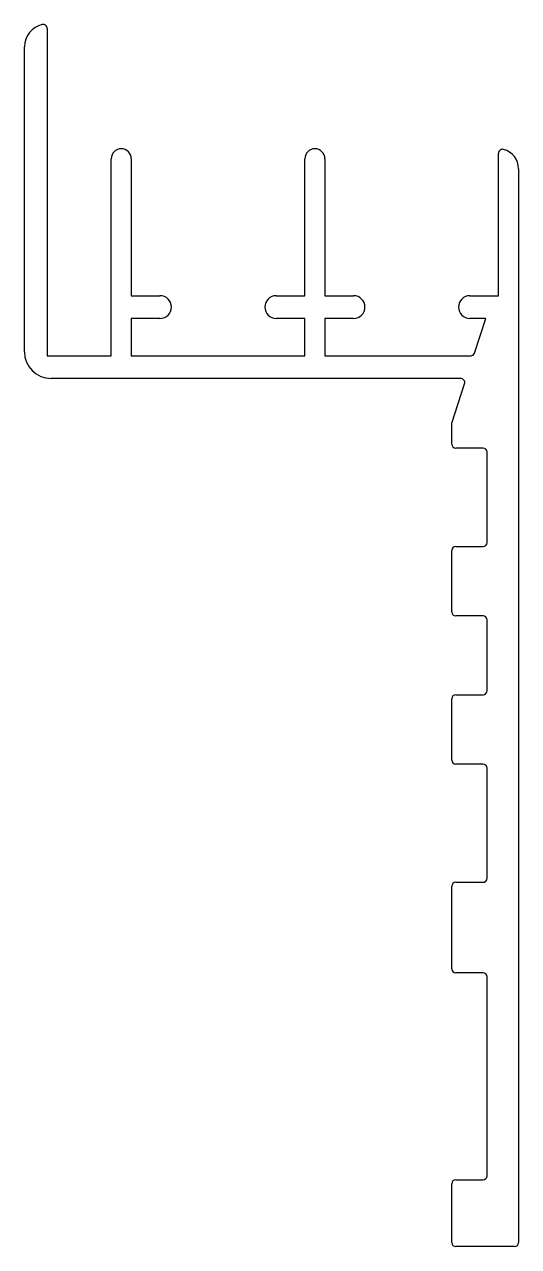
# Model space of a CAD drawing. Extents: x 520.1 to 557.1, y 360.8 to 452.3.
import ezdxf

# ---------------------------------------------------------------- set-up
doc = ezdxf.new("R2010")
doc.units = 0
doc.layers.get('0').update_dxf_attribs({"linetype": 'CONTINUOUS'})

msp = doc.modelspace()

# ---------------------------------------------------------------- linework, layer by layer
at = {"color": 7}
for p, q in [((521.769, 451.972), (521.769, 427.462)), ((520.069, 427.762), (520.069, 450.605)), ((526.569, 427.462), (526.569, 442.212)), ((528.069, 442.212), (528.069, 431.962)), ((541.069, 431.962), (541.069, 442.212)), ((542.569, 442.212), (542.569, 431.962)), ((555.569, 431.962), (555.569, 442.624)), ((557.069, 441.462), (557.069, 400.762)), ((528.069, 431.962), (530.219, 431.962)), ((538.919, 431.962), (541.069, 431.962)), ((542.569, 431.962), (544.719, 431.962)), ((553.419, 431.962), (555.569, 431.962)), ((530.219, 430.262), (528.069, 430.262)), ((528.069, 430.262), (528.069, 427.462)), ((541.069, 430.262), (538.919, 430.262)), ((541.069, 427.462), (541.069, 430.262)), ((544.719, 430.262), (542.569, 430.262)), ((542.569, 430.262), (542.569, 427.462)), ((554.609, 430.262), (553.419, 430.262)), ((553.769, 427.67), (554.609, 430.262)), ((521.769, 427.462), (526.569, 427.462)), ((528.069, 427.462), (541.069, 427.462)), ((542.569, 427.462), (553.484, 427.462)), ((552.738, 425.762), (522.069, 425.762)), ((552.069, 422.425), (553.024, 425.37)), ((552.069, 420.85), (552.069, 422.425)), ((554.409, 420.55), (552.369, 420.55)), ((554.709, 413.478), (554.709, 420.25)), ((552.069, 408.279), (552.069, 412.878)), ((552.369, 413.178), (554.409, 413.178)), ((554.409, 407.979), (552.369, 407.979)), ((554.709, 402.385), (554.709, 407.679)), ((552.069, 397.186), (552.069, 401.785)), ((552.369, 402.085), (554.409, 402.085)), ((557.069, 400.762), (557.069, 361.062)), ((554.409, 396.886), (552.369, 396.886)), ((554.709, 388.336), (554.709, 396.586)), ((552.369, 388.036), (554.409, 388.036)), ((552.069, 381.562), (552.069, 387.736)), ((554.409, 381.262), (552.369, 381.262)), ((554.709, 366.062), (554.709, 380.962)), ((552.069, 361.062), (552.069, 365.462)), ((552.369, 365.762), (554.409, 365.762)), ((556.769, 360.762), (552.369, 360.762))]:
    msp.add_line(p, q, dxfattribs=at)
for centre, radius, start, end in [((521.769, 450.605), 1.7, 102.37362, 180), ((521.469, 451.972), 0.3, 360, 102.37362), ((527.319, 442.212), 0.75, 0.00001, 180), ((541.819, 442.212), 0.75, 0.00001, 180), ((555.869, 442.624), 0.3, 75.52249, 180), ((555.569, 441.462), 1.5, 0.00001, 75.52249), ((530.219, 431.112), 0.85, 270, 90), ((538.919, 431.112), 0.85, 90, 270), ((544.719, 431.112), 0.85, 270, 90), ((553.419, 431.112), 0.85, 90, 270), ((522.069, 427.762), 2, 180, 270), ((553.484, 427.762), 0.3, 270, 342.04042), ((552.738, 425.462), 0.3, 342.04035, 90), ((552.369, 420.85), 0.3, 180, 270), ((554.409, 420.25), 0.3, 0, 90), ((552.369, 412.878), 0.3, 90, 180), ((554.409, 413.478), 0.3, 270, 0), ((552.369, 408.279), 0.3, 180, 270), ((554.409, 407.679), 0.3, 0, 90), ((552.369, 401.785), 0.3, 90, 180), ((554.409, 402.385), 0.3, 270, 0), ((552.369, 397.186), 0.3, 180, 270), ((554.409, 396.586), 0.3, 360, 90), ((552.369, 387.736), 0.3, 90, 180), ((554.409, 388.336), 0.3, 270, 0), ((552.369, 381.562), 0.3, 180, 270), ((554.409, 380.962), 0.3, 0, 90), ((554.409, 366.062), 0.3, 270, 0), ((552.369, 365.462), 0.3, 90, 180), ((552.369, 361.062), 0.3, 180, 270), ((556.769, 361.062), 0.3, 270, 0)]:
    msp.add_arc(centre, radius, start, end, dxfattribs=at)

doc.saveas('drawing.dxf')
